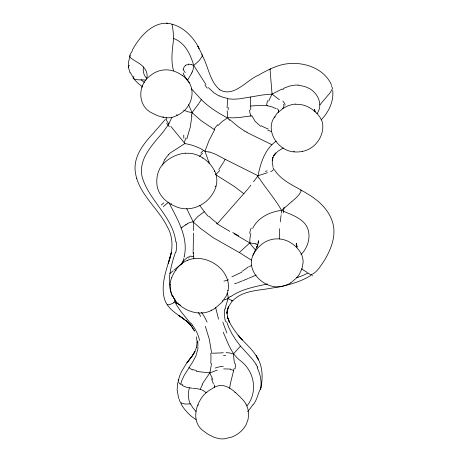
<?xml version="1.0" encoding="UTF-8"?>
<svg xmlns="http://www.w3.org/2000/svg" width="462" height="462" viewBox="0 0 462 462"><rect width="100%" height="100%" fill="white"/><g stroke="black" fill="none" stroke-linecap="round" stroke-linejoin="round"><path stroke-width="0.69" d="M193.532 229.643L193.532 228.361M193.526 230.059L193.526 230.469M250.138 243.468C249.33 240.309 250.265 236.671 250.843 233.42M188.525 104.649L192.036 112.653L192.013 113.97M316.967 113.698C323.954 104.302 317.053 91.28 307.126 87.491A29.158 28.788 -56.7 0 0 304.862 86.544L298.1 85.089M253.107 404.81C257.184 400.092 257.912 393.133 260.839 388.178C263.161 377.327 262.705 365.044 256.139 355.676L258.506 359.938C253.904 350.034 244.808 343.439 238.086 335.083L242.244 340.003C236.325 333.021 230.284 325.733 227.431 316.886L229.539 322.453L227.593 317.371L226.981 312.41L226.998 312.93L228.534 306.624L227.708 308.76L226.946 313.427C226.363 308.379 230.613 304.273 232.346 300.508M182.473 75.612C197.903 85.689 193.665 108.016 177.073 115.425A19.225 17.77 -2.3 0 1 170.345 117.683C164.287 118.359 158.258 116.309 152.986 113.461C137.058 106.93 137.162 84.205 150.803 75.335C156.837 70.247 165.356 68.561 172.875 70.865C174.59 71.61 172.545 68.399 172.811 67.544C172.274 64.899 172.008 62.208 171.962 59.511C171.812 53.904 172.505 48.325 173.163 42.764C173.908 36.556 173.204 30.07 171.939 24.07M250.745 109.864L250.566 97.101M193.48 233.073L193.185 250.727M193.855 258.893L193.364 252.564M165.332 119.462L152.824 133.772C143.347 143.994 133.391 156.664 135.25 171.587L135.314 172.026C138.392 193.953 157.992 207.819 167.342 226.819C173.833 238.069 172.909 251.698 168.237 263.427L171.385 252.344C167.579 267.255 160.378 282.744 164.305 298.388C167.053 308.668 177.113 314.016 184.991 319.952L178.846 315.402L185.129 320.079L190.569 325.005L194.352 330.515M229.66 388.282L230.342 383.807L234.142 368.405M258.212 243.203L258.373 240.725L257.992 243.89L256.768 247.476L257.796 244.895L252.91 255.342C245.126 273.383 268.416 292.625 285.626 285.32M163.115 117.308L163.167 116.459M191.915 115.997L190.24 127.229L186.856 138.779M279.527 228.713L279.279 238.918A23.683 21.899 -2.3 0 0 264.276 242.458C259.396 245.593 255.463 250.15 252.91 255.342M259.136 178.026C266.297 189.016 275.109 198.879 281.595 210.366L281.364 212.791M185.557 153.367C198.036 151.963 211.192 161.613 215.679 173.435C218.058 180.018 216.632 187.508 212.93 193.324C205.486 206.116 188.548 212.901 174.884 206.156C165.263 202.223 156.832 193.428 156.82 182.484A34.771 32.149 -2.3 0 1 157.138 176.721L158.137 172.442L159.731 168.659A23.781 21.985 -2.3 0 1 161.896 165.338C167.822 158.489 176.542 153.938 185.585 153.095M225.392 309.095C225.416 303.534 230.093 298.504 227.073 293.104M281.196 214.281L281.231 213.958M211.579 363.276L210.435 369.941M197.112 342.151L196.465 347.488L196.517 347.199L194.808 351.761L192.359 355.752L186.943 362.837L192.579 355.428L194.976 351.461L192.359 355.752L186.619 363.178L181.647 371.315L179.758 375.67L178.147 381.075L178.869 382.744L180.532 384.453L181.993 380.076L184.24 375.323L193.07 361.342L195.992 355.746L197.898 348.827L197.823 340.962M281.052 215.517L280.249 221.939M175.496 252.113C170.859 266.181 166.245 281.953 172.297 296.385M276.311 108.824L272.378 107.005L267.481 105.781L267.567 105.197M177.726 382.548L177.125 389.905L178.673 398.515M170.986 23.816C153.956 19.953 139.743 36.434 132.484 49.838C132.415 52.223 128.09 55.255 130.313 57.548C134.373 61.128 139.778 62.907 143.445 66.99C142.706 70.975 143.682 75.41 146.639 78.303M179.458 399.145L179.487 400.629L180.475 402.269A16.701 8.657 -33.4 0 0 181.439 403.072M178.159 380.648L178.673 379.764M278.522 112.462L278.326 110.793M183.079 69.704L183.893 67.423L185.349 65.552M202.033 384.309L209.8 372.955L210.372 370.235M170.403 284.465C168.468 303.805 194.196 319.294 211.301 310.481A31.156 28.806 -2.3 0 0 215.402 308.033L221.927 302.292L226.247 295.963A26.039 24.07 -2.3 0 0 227.131 293.844C234.835 272.153 207.282 252.09 187.457 260.314A22.413 20.721 -2.3 0 0 180.527 264.674M184.205 256.647C188.843 237.225 176.831 218.278 168.653 202.171M184.153 256.872L184.078 257.213M183.772 258.501L182.45 263.583M260.851 388.144L260.822 387.173M162.376 165.096L164.876 159.205M208.645 161.561L204.989 151.23L208.893 140.823L213.866 131.185A21.812 9.211 -59.2 0 1 214.743 129.851L201.057 120.599L192.036 112.653L187.763 111.723L183.697 110.152M171.951 117.123L168.711 124.18L163.069 132.057M129.81 56.901L128.609 61.59A23.943 23.181 -11 0 0 128.482 62.416L128.505 67.648L130.059 72.979M146.5 79.089C148.244 74.873 146.448 70.12 143.445 66.99M268.699 100.987L272.06 94.104L282.167 88.952M246.003 404.088A28.817 26.64 -2.3 0 0 241.765 398.631C233.616 390.413 223.978 380.249 212.07 388.686C207.75 391.054 203.771 394.253 201.137 398.463A31.318 28.956 -2.3 0 0 199.873 400.669C193.982 410.724 193.445 424.896 204.574 431.733A40.483 37.428 -2.3 0 0 208.402 434.453L214.252 437.381L219.207 438.663A20.773 19.208 -2.3 0 0 224.289 438.825L231.554 437.139A28.667 26.507 -2.3 0 0 238.311 433.506L239.183 432.854A26.935 24.902 -2.3 0 0 246.454 423.925L248.117 419.173L248.614 414.264A25.866 23.914 -2.3 0 0 247.135 406.687L245.951 404.111M192.267 71.939C194.08 68.185 193.826 63.369 191.718 59.494C188.588 50.508 182.796 41.753 173.464 38.404M171.737 277.466C173.816 272.62 176.686 267.873 180.844 264.547M170.975 204.21L171.287 203.511M191.799 73.025L187.364 80.469M129.735 56.162L130.521 55.648M252.633 228.442C257.992 217.44 269.952 211.798 281.595 210.366C289.108 213.866 297.545 216.308 303.603 222.262C312.624 231.271 309.373 246.413 300.947 254.631M223.504 162.295L225.161 159.326L258.039 175.756L267.452 172.655M223.169 162.895L218.786 169.612M191.401 88.744L201.34 99.642L198.914 103.321M283.645 104.343C285.62 109.442 277.454 110.84 275.924 115.211C263.681 128.996 277.287 150.901 294.011 151.865A25.601 23.666 -2.3 0 0 302.258 151.415M142.781 85.932L141.869 87.312M246.991 405.919C258.229 391.863 254.389 370.974 240.275 360.603C231.035 353.73 227.83 342.255 223.181 332.242M198.527 103.858L198.262 104.227M192.036 112.653L198.123 104.412M256.826 177.42L258.039 175.756C260.585 162.919 264.922 148.972 276.166 141.153M256.583 177.743L253.511 181.837M234.43 363.582L233.385 353.927L240.494 346.113L236.036 340.234L231.993 333.847L228.678 327.281L226.611 321.644M250.866 185.256L249.595 186.867M249.168 187.405L248.308 188.467M247.88 188.998L217.198 223.862L216.32 223.262M162.849 132.323C152.373 144.947 138.046 159.026 142.175 177.015C149.024 200.699 172.748 216.459 175.843 241.926M166.667 117.51L166.256 118.156A4.747 2.934 26 0 0 166.205 119.213L166.909 121.079L168.873 123.908M167.354 304.556C168.52 305.555 172.274 303.499 174.047 302.627M199.526 156.399L202.558 153.217M217.885 125.641L222.21 121.477L227.754 117.746L233.841 117.845L240.979 117.267M321.206 119.854C328.719 112.104 333.859 101.415 332.732 90.448M319.82 104.914L330.186 92.677L332.392 88.75A8.385 4.32 -16.1 0 0 332.363 87.826L332.011 87.018M186.735 208.622L193.347 222.13L200.722 228.586L213.49 237.872L239.31 252.518L249.78 242.943L256.179 243.821M281.595 210.366L291.355 202.004M232.513 301.016C241.17 291.684 254.614 290.696 266.435 288.987C281.982 286.544 298.169 283.674 311.573 274.948L311.584 274.532M275.231 116.828L274.266 117.718M180.503 264.651L174.261 269.952M251.542 265.136L249.457 266.863M173.314 270.749L169.843 273.504M291.539 201.848L296.136 197.828L299.318 194.329L301.085 191.21L301.108 190.171L300.473 190.13M168.364 202.402L163.225 206.583M180.954 264.46L181.3 264.212M208.264 216.372L204.314 211.763L202.841 212.809M230.85 296.54C241.603 289.045 254.949 286.746 267.475 283.945M182.53 227.015L185.349 225.075M182.38 227.119L181.081 228.014M181.537 264.045L182.692 263.455M202.477 213.057L197.771 216.574L194.762 219.877A25.208 22.563 35.5 0 0 193.676 221.581L193.347 222.13L193.526 227.928M204.989 151.23L200.768 148.712L195.732 146.46L190.298 144.687L184.91 143.538L170.484 152.795A22.234 19.681 -41.5 0 0 168.428 154.764M290.794 282.865L296.165 278.309A31.624 29.239 -2.3 0 0 299.665 273.643L302.009 268.653L303.101 262.716A21.985 20.328 -2.3 0 0 301.155 253.638C296.812 245.703 288.427 239.645 279.279 238.918M202.627 158.241L202.916 158.044M186.03 224.648L187.867 223.643M188.658 258.044L189.149 257.761M241.793 272.187L231.86 276.859M283.339 147.944L277.98 151.195L273.793 155.486L275.82 152.945L274.053 155.186L272.851 157.657L272.205 160.406L272.927 157.253L272.233 162.861L273.036 166.736M196.234 371.384L209.8 372.955L217.261 370.108M283.622 88.294L289.714 86.036L295.287 85.077A22.014 20.784 -12.7 0 1 298.094 85.135M256.15 275.069L248.544 278.355M247.828 278.661L242.533 280.838M270.686 171.564C272.233 171.287 275.057 168.838 272.857 167.648M197.88 405.214L198.544 404.955M241.834 281.115L238.011 282.582M237.324 282.842L235.256 283.593M191.193 256.82L193.78 256.162M234.91 283.72L234.569 283.841M227.985 298.7L224.116 299.913M298.025 277.142L296.529 277.622M175.445 270.588L176.103 270.449M302.264 151.426C314.674 149.278 324.018 136.717 322.701 124.203A17.758 16.418 -2.3 0 0 321.731 120.524L320.004 117.273L317.735 114.368A38.531 35.626 -2.3 0 0 316.193 112.745L312.162 109.35A27.604 25.526 -2.3 0 0 302.125 104.81L295.616 104.198M241.337 117.221L251.877 115.795L255.249 121.506L260.828 126.403M234.869 392.66L235.25 392.613M223.643 368.89L230.382 369.051M188.375 64.097L191.851 64.616M250.733 106.041L260.545 105.324L267.481 105.781M221.431 352.887L223.29 352.72M221.125 352.916L211.66 353.245L209.355 339.501L205.359 326.276M279.377 99.74L272.06 94.104L262.786 94.935L239.201 98.885L233.385 99.203L227.72 98.781L227.079 107.935M226.12 352.622L229.718 352.968L233.385 353.927M145.859 80.163C141.672 79.245 136.608 80.925 133.096 78.142L137.497 82.814L142.065 86.434M167.556 23.204L166.568 23.135M206.37 392.538L206.843 392.579M193.11 388.305C197.759 388.64 202.876 389.27 206.248 392.85M192.342 388.236L186.636 387.306L182.028 385.464M214.212 171.136L214.772 171.194M201.692 54.562C208.333 65.569 209.332 80.919 219.82 89.836L219.612 89.674C233.726 98.06 246.396 80.192 258.472 75.196C264.905 71.489 271.535 67.995 278.615 65.696C297.522 59.442 323.504 65.91 331.681 85.43M209.095 151.836L215.488 154.187L225.161 159.326M180.746 305.336L176.831 303.216M271.772 131.762L267.775 130.122M228.592 118.515C218.821 113.456 209.228 107.496 201.34 99.642M219.184 96.084L213.819 92.741L208.431 87.636M192.348 369.987L188.964 367.596M181.474 403.043L185.181 404.065L190.511 403.892L192.746 407.657L196.107 411.613M228.338 298.585L230.688 299.982M229.81 231.381L217.198 223.862M246.922 132.484L271.87 144.681M234.084 233.755L249.78 242.943M232.219 300.976L231.924 300.802M215.523 174.59L233.968 186.255L243.93 193.769M239.31 252.518L251.651 260.314M244.727 131.191L237.843 126.409L229.678 119.502M227.599 290.402L228.043 290.685M307.022 272.395L301.426 268.786M307.79 272.88C308.812 273.516 309.806 274.203 310.88 274.751C316.886 272.996 321.148 265.078 324.659 260.008C331.404 248.625 336.775 234.673 332.317 221.477C328.164 208.853 317.758 199.723 306.543 193.295C295.357 186.226 281.629 181.283 274.324 169.606M270.697 69.069L270.414 68.93A6.018 1.161 69.5 0 0 270.039 69.346L272.06 94.104M215.373 186.117L215.973 186.509M187.849 260.585L187.457 260.314M196.067 419.594C189.68 415.65 184.396 410.042 180.804 403.453M176.293 302.829L175.081 301.911L174.786 298.747M144.444 82.525L141.17 79.816M190.569 325.005L185.834 320.276L190.846 325.363M255.74 250.404L250.785 244.386A26.952 12.503 60.7 0 1 250.173 243.428M240.494 346.113L252.102 358.853L256.081 364.247M170.934 126.524L184.91 143.538M222.58 300.727L222.915 301.143M204.314 211.763L199.688 205.353M189.351 82.958L188.843 82.305M188.594 81.976L187.358 80.348M205.965 84.569L193.745 65.442L199.226 60.557L202.339 56.075L202.402 55.128L197.869 46.269L199.047 48.412C193.688 37.33 183.772 27.287 171.916 24.151C171.933 24.347 171.968 24.538 171.997 24.729M187.122 80.024L185.551 77.783M190.483 323.29L180.544 311.007L176.64 305.151A49.128 40.39 -32.2 0 1 175.034 301.929M185.343 77.466L183.691 74.394M191.106 325.548L194.525 331.214M198.469 312.572L200.699 316.418M209.8 372.955L212.838 379.469M257.501 366.84L257.813 367.515M296.875 246.304L296.188 244.617L297.106 247.176L296.402 243.179L296.413 245.617M183.57 74.093L183.195 72.932M315.171 111.827L314.351 109.298L314.969 111.325M218.555 319.144L215.633 307.519M211.169 309.973L211.301 310.481M176.842 114.484L177.073 115.425M136.642 178.453L136.717 178.817M214.524 385.002L214.657 386.157M227.754 117.746L227.16 110.678M196.465 336.867L197.159 342.706M294.005 151.039L294.011 151.865M230.255 369.49A17.637 15.962 -34.5 0 1 233.703 370.495M235.441 363.686A27.651 22.921 74.9 0 1 235.077 368.705M226.94 333.021A53.8 13.485 65.1 0 1 222.875 322.176M210.753 353.378A41.199 32.854 89.9 0 1 210.724 363.144M200.289 389.345A31.081 26.38 -29.9 0 1 202.593 384.534M214.628 386.122A31.878 9.806 57.3 0 1 214.605 387.693M211.492 378.788A21.2 6.578 56.8 0 1 213.369 384.014M176.675 303.395A18.763 11.891 30.7 0 1 176.126 302.997M175.641 301.42A34.142 28.367 -88.7 0 1 173.002 295.986M174.74 301.738A24.85 11.458 17.2 0 1 173.637 302.402M181.855 262.999A18.047 13.987 -36.6 0 1 188.109 257.086M188.762 256.964A13.693 12.844 -50.3 0 1 190.968 256M228.032 298.354A22.805 17.129 -27.9 0 1 230.584 296.246M225.496 321.673A38.433 30.273 36.6 0 1 224.751 308.882M255.804 244.075A20.478 7.958 -22.2 0 1 257.756 244.843M258.76 178.136A28.28 23.377 23.8 0 1 257.692 175.826M249.671 233.345A25.566 22.794 -23 0 1 251.218 228.026M187.734 223.452A13.161 10.949 -5.4 0 1 193.318 221.818M193.266 253.546A7.981 1.04 88.3 0 1 193.012 251.49M185.302 225.029A27.529 20.651 -10 0 1 185.99 224.601M205.013 151.461A23.706 20.172 51.9 0 1 209.067 152.119M200.866 152.974A27.241 14.039 -11.8 0 1 203.199 150.756M209.049 161.544A9.344 8.524 52.4 0 1 209.101 163.271M185.978 137.982A30.128 9.91 -72.6 0 1 184.246 142.313M183.755 135.129A25.745 0.45 88.9 0 1 183.807 138.196M191.701 114.05A42.267 28.529 -71.6 0 1 191.597 116.06M169.381 126.767A20.23 4.799 49.2 0 1 166.667 123.181M165.032 159.286A23.06 20.755 -41.3 0 1 168.509 154.839M214.131 129.262A19.785 9.945 -60.7 0 1 217.585 124.752M251.005 116.28A19.912 17.683 -59.2 0 1 249.578 110.066M228.251 109.667A19.831 3.991 -89.8 0 1 228.205 107.513M227.726 98.377A20.981 14.218 16.9 0 1 219.41 95.767M266.58 105.088A20.836 19.722 -59.1 0 1 267.741 100.647M282.865 101.149A29.077 5.867 28.6 0 1 285.025 105.065M282.831 108.628A24.532 22.678 -2.3 0 1 295.605 104.06M282.513 89.507A61.4 43.763 -17.2 0 1 283.945 88.866M191.921 64.778A25.474 9.523 53.5 0 1 193.821 65.644M185.227 65.333A29.291 12.024 60.2 0 1 188.669 64.801M185.274 72.615A38.306 17.233 1.8 0 1 183.379 69.687M207.351 88.167A55.469 43.792 11.5 0 1 204.926 84.985M267.03 170.836A15.373 1.825 -15.3 0 1 265.28 171.35M128.344 67.689A10.118 3.263 -12.4 0 1 129.447 65.402M231.912 300.647A14.738 1.756 24.2 0 1 231.427 300.525M232.086 300.566A4.857 0.422 43.5 0 1 231.393 300.04M215.217 368.047A19.641 11.585 -3.3 0 1 223.279 366.285M255.942 364.299A39.345 32.138 1.5 0 1 257.38 366.88M257.132 367.764A49.145 40.575 -2.2 0 1 260.516 389.674M223.464 355.596A20.328 10.095 -5 0 1 225.675 355.48M201.449 312.185A50.283 20.998 81.7 0 1 207.103 322.095M196.541 370.38A24.498 19.722 -45.3 0 1 192.562 369.565M190.252 403.984A29.476 25.82 -8.3 0 1 189.437 387.907M182.831 384.898A20.842 12.081 -10.5 0 1 181.26 384.032M176.195 241.828A28.09 24.746 -66.5 0 1 175.947 252.177M163.739 202.853A43.492 15.523 -60.5 0 1 161.33 204.949M248.492 266.741A17.412 3.8 -35.3 0 1 241.961 271.373M228.54 279.845A51.126 10.886 -32 0 1 223.908 281.104M232.756 232.478A40.084 1.242 29.3 0 1 238.738 235.903M283.241 212.901A51.455 2.148 -80.4 0 1 284.084 207.092M216.834 222.88A33.004 16.303 28.7 0 1 208.98 216.245M219.756 170.438A15.604 11.134 -52.9 0 1 215.904 174.157M268.307 129.054A57.115 51.796 -29.1 0 1 261.278 125.745M277.327 108.755A20.195 6.202 2.8 0 1 278.615 110.805M192.152 71.951A19.583 15.968 81.1 0 1 191.718 72.967M133.582 77.783A11.325 4.274 -46.3 0 1 133.893 76.305M133.46 77.83A26.634 24.55 -78.1 0 1 130.584 72.701M307.865 273.019A56.081 55.475 49.6 0 1 298.054 277.24M312.456 275.698A28.765 0.381 31.6 0 1 312.901 275.993M290.794 282.865A22.349 20.663 -2.3 0 1 285.626 285.32M247.072 132.259A79.008 71.754 -22.9 0 1 244.883 130.983M229.666 120.287A71.985 19.514 46.4 0 1 228.546 119.271M331.352 86.371A10.297 5.365 -20.2 0 1 331.589 86.573M192.55 325.421A45.946 40.945 -38.5 0 1 199.567 340.425M190.823 322.95A60.06 50.075 -63.4 0 1 192.556 325.369M252.899 404.729A58.738 46.749 -23.7 0 1 247.563 411.573M173.62 71.05A30.273 27.991 -2.3 0 1 182.455 75.635M170.022 284.702A26.877 24.85 -2.3 0 1 171.772 277.483"/></g></svg>
